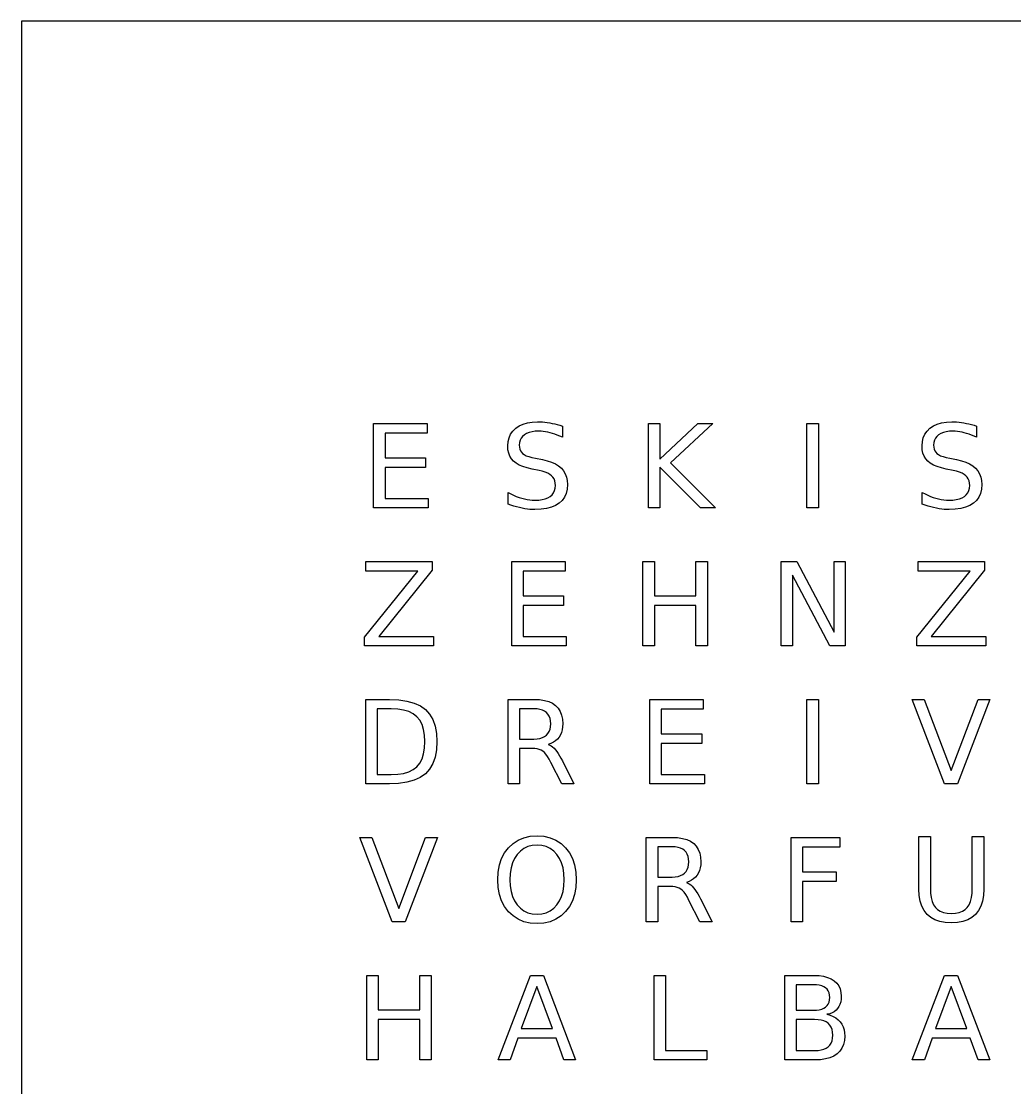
# Model space of a CAD drawing. Header units: metres. Extents: x -255 to 255, y -255 to 255.
# Drawn here: x -255 to -17.6, y 0 to 255 of the extents above; entities that cross this region are included whole.
import ezdxf

# ---------------------------------------------------------------- set-up
doc = ezdxf.new("R2010")
doc.units = ezdxf.units.M

msp = doc.modelspace()

# ---------------------------------------------------------------- linework, layer by layer
for p, q in [((255, 255), (-255, 255)), ((-255, 255), (-255, -255)), ((-170.817, 138.625), (-170.817, 158.849)), ((-170.817, 158.849), (-158.017, 158.849)), ((-158.017, 158.849), (-158.017, 156.545)), ((-136.858, 157.686), (-136.043, 158.243)), ((-136.043, 158.243), (-135.112, 158.676)), ((-135.112, 158.676), (-134.068, 158.985)), ((-134.068, 158.985), (-132.908, 159.171)), ((-132.908, 159.171), (-131.634, 159.233)), ((-131.634, 159.233), (-131.061, 159.223)), ((-131.061, 159.223), (-130.484, 159.192)), ((-130.484, 159.192), (-129.903, 159.141)), ((-129.903, 159.141), (-129.317, 159.069)), ((-129.317, 159.069), (-128.727, 158.977)), ((-128.727, 158.977), (-128.132, 158.864)), ((-128.132, 158.864), (-127.531, 158.731)), ((-127.531, 158.731), (-126.925, 158.578)), ((-126.925, 158.578), (-126.314, 158.404)), ((-126.314, 158.404), (-125.697, 158.209)), ((-125.697, 158.209), (-125.697, 155.521)), ((-105.142, 138.625), (-105.142, 158.849)), ((-105.142, 158.849), (-102.39, 158.849)), ((-102.39, 158.849), (-102.39, 150.302)), ((-102.39, 150.302), (-93.3066, 158.849)), ((-89.7816, 158.849), (-99.8275, 149.421)), ((-93.3066, 158.849), (-89.7816, 158.849)), ((-67.248, 138.625), (-67.248, 158.849)), ((-67.248, 158.849), (-64.496, 158.849)), ((-64.496, 158.849), (-64.496, 138.625)), ((-37.8579, 157.686), (-37.0425, 158.243)), ((-37.0425, 158.243), (-36.1124, 158.676)), ((-36.1124, 158.676), (-35.0676, 158.985)), ((-35.0676, 158.985), (-33.9081, 159.171)), ((-33.9081, 159.171), (-32.6339, 159.233)), ((-32.6339, 159.233), (-32.0613, 159.223)), ((-32.0613, 159.223), (-31.4843, 159.192)), ((-31.4843, 159.192), (-30.9029, 159.141)), ((-30.9029, 159.141), (-30.3171, 159.069)), ((-30.3171, 159.069), (-29.7269, 158.977)), ((-29.7269, 158.977), (-29.1318, 158.864)), ((-29.1318, 158.864), (-28.5312, 158.731)), ((-28.5312, 158.731), (-27.9252, 158.578)), ((-27.9252, 158.578), (-27.3138, 158.404)), ((-27.3138, 158.404), (-26.6969, 158.209)), ((-26.6969, 158.209), (-26.6969, 155.521)), ((-158.017, 156.545), (-168.065, 156.545)), ((-168.065, 156.545), (-168.065, 150.593)), ((-138.45, 155.42), (-138.071, 156.267)), ((-138.071, 156.267), (-137.54, 157.022)), ((-137.54, 157.022), (-136.858, 157.686)), ((-135.223, 155.75), (-135.563, 155.316)), ((-134.785, 156.126), (-135.223, 155.75)), ((-134.257, 156.438), (-134.785, 156.126)), ((-133.647, 156.681), (-134.257, 156.438)), ((-132.955, 156.854), (-133.647, 156.681)), ((-132.181, 156.958), (-132.955, 156.854)), ((-131.325, 156.993), (-132.181, 156.958)), ((-130.804, 156.978), (-131.325, 156.993)), ((-130.276, 156.935), (-130.804, 156.978)), ((-129.741, 156.862), (-130.276, 156.935)), ((-129.198, 156.759), (-129.741, 156.862)), ((-128.647, 156.628), (-129.198, 156.759)), ((-128.085, 156.467), (-128.647, 156.628)), ((-127.509, 156.276), (-128.085, 156.467)), ((-126.919, 156.055), (-127.509, 156.276)), ((-126.315, 155.803), (-126.919, 156.055)), ((-125.697, 155.521), (-126.315, 155.803)), ((-39.4497, 155.42), (-39.0707, 156.267)), ((-39.0707, 156.267), (-38.5401, 157.022)), ((-38.5401, 157.022), (-37.8579, 157.686)), ((-36.2226, 155.75), (-36.5631, 155.316)), ((-35.7849, 156.126), (-36.2226, 155.75)), ((-35.257, 156.438), (-35.7849, 156.126)), ((-34.6471, 156.681), (-35.257, 156.438)), ((-33.9551, 156.854), (-34.6471, 156.681)), ((-33.181, 156.958), (-33.9551, 156.854)), ((-32.3249, 156.993), (-33.181, 156.958)), ((-31.8043, 156.978), (-32.3249, 156.993)), ((-31.2763, 156.935), (-31.8043, 156.978)), ((-30.7407, 156.862), (-31.2763, 156.935)), ((-30.1975, 156.759), (-30.7407, 156.862)), ((-29.6469, 156.628), (-30.1975, 156.759)), ((-29.0851, 156.467), (-29.6469, 156.628)), ((-28.5091, 156.276), (-29.0851, 156.467)), ((-27.9191, 156.055), (-28.5091, 156.276)), ((-27.315, 155.803), (-27.9191, 156.055)), ((-26.6969, 155.521), (-27.315, 155.803)), ((-138.753, 153.454), (-138.677, 154.483)), ((-138.698, 152.567), (-138.753, 153.454)), ((-138.677, 154.483), (-138.45, 155.42)), ((-135.952, 154.272), (-136.001, 153.662)), ((-136.001, 153.662), (-135.969, 153.152)), ((-135.969, 153.152), (-135.872, 152.695)), ((-135.806, 154.823), (-135.952, 154.272)), ((-135.563, 155.316), (-135.806, 154.823)), ((-39.7529, 153.454), (-39.6771, 154.483)), ((-39.6981, 152.567), (-39.7529, 153.454)), ((-39.6771, 154.483), (-39.4497, 155.42)), ((-36.9522, 154.272), (-37.0009, 153.662)), ((-37.0009, 153.662), (-36.9686, 153.152)), ((-36.9686, 153.152), (-36.8718, 152.695)), ((-36.8063, 154.823), (-36.9522, 154.272)), ((-36.5631, 155.316), (-36.8063, 154.823)), ((-168.065, 150.593), (-158.401, 150.593)), ((-158.401, 150.593), (-158.401, 148.289)), ((-138.534, 151.761), (-138.698, 152.567)), ((-138.26, 151.037), (-138.534, 151.761)), ((-137.877, 150.394), (-138.26, 151.037)), ((-135.872, 152.695), (-135.71, 152.29)), ((-135.71, 152.29), (-135.484, 151.938)), ((-135.484, 151.938), (-135.194, 151.638)), ((-135.194, 151.638), (-134.813, 151.375)), ((-134.813, 151.375), (-134.317, 151.134)), ((-134.317, 151.134), (-133.705, 150.913)), ((-133.705, 150.913), (-132.978, 150.714)), ((-132.978, 150.714), (-132.135, 150.535)), ((-132.135, 150.535), (-130.481, 150.196)), ((-39.5338, 151.761), (-39.6981, 152.567)), ((-39.26, 151.037), (-39.5338, 151.761)), ((-38.8767, 150.394), (-39.26, 151.037)), ((-36.8718, 152.695), (-36.7104, 152.29)), ((-36.7104, 152.29), (-36.4844, 151.938)), ((-36.4844, 151.938), (-36.1939, 151.638)), ((-36.1939, 151.638), (-35.8133, 151.375)), ((-35.8133, 151.375), (-35.3171, 151.134)), ((-35.3171, 151.134), (-34.7053, 150.913)), ((-34.7053, 150.913), (-33.9779, 150.714)), ((-33.9779, 150.714), (-33.1349, 150.535)), ((-33.1349, 150.535), (-31.4809, 150.196)), ((-158.401, 148.289), (-168.065, 148.289)), ((-168.065, 148.289), (-168.065, 140.929)), ((-137.384, 149.832), (-137.877, 150.394)), ((-136.768, 149.339), (-137.384, 149.832)), ((-136.017, 148.901), (-136.768, 149.339)), ((-135.13, 148.519), (-136.017, 148.901)), ((-134.107, 148.192), (-135.13, 148.519)), ((-132.949, 147.92), (-134.107, 148.192)), ((-131.281, 147.594), (-132.949, 147.92)), ((-130.481, 150.196), (-129.315, 149.928)), ((-129.315, 149.928), (-128.279, 149.588)), ((-128.279, 149.588), (-127.372, 149.178)), ((-127.372, 149.178), (-126.593, 148.697)), ((-126.593, 148.697), (-125.944, 148.145)), ((-125.944, 148.145), (-125.417, 147.518)), ((-92.6796, 138.625), (-102.39, 148.364)), ((-102.39, 148.364), (-102.39, 138.625)), ((-99.8275, 149.421), (-89.0776, 138.625)), ((-38.3839, 149.832), (-38.8767, 150.394)), ((-37.7681, 149.339), (-38.3839, 149.832)), ((-37.0167, 148.901), (-37.7681, 149.339)), ((-36.1297, 148.519), (-37.0167, 148.901)), ((-35.1071, 148.192), (-36.1297, 148.519)), ((-33.9489, 147.92), (-35.1071, 148.192)), ((-32.2809, 147.594), (-33.9489, 147.92)), ((-31.4809, 150.196), (-30.3154, 149.928)), ((-30.3154, 149.928), (-29.279, 149.588)), ((-29.279, 149.588), (-28.3716, 149.178)), ((-28.3716, 149.178), (-27.5932, 148.697)), ((-27.5932, 148.697), (-26.9439, 148.145)), ((-26.9439, 148.145), (-26.4172, 147.518)), ((-130.492, 147.41), (-131.281, 147.594)), ((-129.798, 147.193), (-130.492, 147.41)), ((-129.197, 146.942), (-129.798, 147.193)), ((-128.69, 146.657), (-129.197, 146.942)), ((-128.277, 146.339), (-128.69, 146.657)), ((-127.947, 145.978), (-128.277, 146.339)), ((-127.691, 145.566), (-127.947, 145.978)), ((-127.507, 145.101), (-127.691, 145.566)), ((-125.417, 147.518), (-125.008, 146.811)), ((-125.008, 146.811), (-124.715, 146.024)), ((-124.715, 146.024), (-124.539, 145.158)), ((-31.4922, 147.41), (-32.2809, 147.594)), ((-30.7975, 147.193), (-31.4922, 147.41)), ((-30.1967, 146.942), (-30.7975, 147.193)), ((-29.6898, 146.657), (-30.1967, 146.942)), ((-29.2769, 146.339), (-29.6898, 146.657)), ((-28.9471, 145.978), (-29.2769, 146.339)), ((-28.6907, 145.566), (-28.9471, 145.978)), ((-28.5075, 145.101), (-28.6907, 145.566)), ((-26.4172, 147.518), (-26.0076, 146.811)), ((-26.0076, 146.811), (-25.715, 146.024)), ((-25.715, 146.024), (-25.5394, 145.158)), ((-127.565, 142.782), (-127.412, 143.368)), ((-127.398, 144.585), (-127.507, 145.101)), ((-127.412, 143.368), (-127.361, 144.017)), ((-127.361, 144.017), (-127.398, 144.585)), ((-124.56, 143.094), (-124.797, 142.089)), ((-124.481, 144.212), (-124.56, 143.094)), ((-124.539, 145.158), (-124.481, 144.212)), ((-28.5652, 142.782), (-28.412, 143.368)), ((-28.3975, 144.585), (-28.5075, 145.101)), ((-28.412, 143.368), (-28.3609, 144.017)), ((-28.3609, 144.017), (-28.3975, 144.585)), ((-25.56, 143.094), (-25.7974, 142.089)), ((-25.4809, 144.212), (-25.56, 143.094)), ((-25.5394, 145.158), (-25.4809, 144.212)), ((-168.065, 140.929), (-157.761, 140.929)), ((-157.761, 140.929), (-157.761, 138.625)), ((-138.689, 139.521), (-138.689, 142.337)), ((-138.689, 142.337), (-138.023, 141.987)), ((-138.023, 141.987), (-137.363, 141.673)), ((-137.363, 141.673), (-136.709, 141.395)), ((-136.709, 141.395), (-136.059, 141.153)), ((-136.059, 141.153), (-135.416, 140.948)), ((-135.416, 140.948), (-134.777, 140.78)), ((-134.777, 140.78), (-134.142, 140.649)), ((-134.142, 140.649), (-133.512, 140.556)), ((-133.512, 140.556), (-132.886, 140.5)), ((-132.886, 140.5), (-132.264, 140.481)), ((-132.264, 140.481), (-131.367, 140.518)), ((-131.367, 140.518), (-130.556, 140.628)), ((-130.556, 140.628), (-129.831, 140.811)), ((-129.831, 140.811), (-129.192, 141.069)), ((-129.192, 141.069), (-128.638, 141.399)), ((-128.638, 141.399), (-128.178, 141.797)), ((-128.178, 141.797), (-127.821, 142.259)), ((-127.821, 142.259), (-127.565, 142.782)), ((-125.747, 140.421), (-126.459, 139.757)), ((-125.193, 141.198), (-125.747, 140.421)), ((-124.797, 142.089), (-125.193, 141.198)), ((-39.6889, 139.521), (-39.6889, 142.337)), ((-39.6889, 142.337), (-39.0232, 141.987)), ((-39.0232, 141.987), (-38.3631, 141.673)), ((-38.3631, 141.673), (-37.7085, 141.395)), ((-37.7085, 141.395), (-37.0594, 141.153)), ((-37.0594, 141.153), (-36.4159, 140.948)), ((-36.4159, 140.948), (-35.7768, 140.78)), ((-35.7768, 140.78), (-35.1421, 140.649)), ((-35.1421, 140.649), (-34.5117, 140.556)), ((-34.5117, 140.556), (-33.8856, 140.5)), ((-33.8856, 140.5), (-33.2639, 140.481)), ((-33.2639, 140.481), (-32.3672, 140.518)), ((-32.3672, 140.518), (-31.5562, 140.628)), ((-31.5562, 140.628), (-30.831, 140.811)), ((-30.831, 140.811), (-30.1916, 141.069)), ((-30.1916, 141.069), (-29.6379, 141.399)), ((-29.6379, 141.399), (-29.1782, 141.797)), ((-29.1782, 141.797), (-28.8206, 142.259)), ((-28.8206, 142.259), (-28.5652, 142.782)), ((-26.7468, 140.421), (-27.4589, 139.757)), ((-26.193, 141.198), (-26.7468, 140.421)), ((-25.7974, 142.089), (-26.193, 141.198)), ((-157.761, 138.625), (-170.817, 138.625)), ((-137.997, 139.28), (-138.689, 139.521)), ((-137.315, 139.064), (-137.997, 139.28)), ((-136.642, 138.873), (-137.315, 139.064)), ((-135.978, 138.707), (-136.642, 138.873)), ((-135.324, 138.565), (-135.978, 138.707)), ((-134.681, 138.448), (-135.324, 138.565)), ((-134.053, 138.358), (-134.681, 138.448)), ((-133.44, 138.293), (-134.053, 138.358)), ((-132.842, 138.254), (-133.44, 138.293)), ((-132.258, 138.241), (-132.842, 138.254)), ((-130.803, 138.302), (-132.258, 138.241)), ((-129.496, 138.484), (-130.803, 138.302)), ((-128.336, 138.787), (-129.496, 138.484)), ((-127.324, 139.211), (-128.336, 138.787)), ((-126.459, 139.757), (-127.324, 139.211)), ((-102.39, 138.625), (-105.142, 138.625)), ((-89.0776, 138.625), (-92.6796, 138.625)), ((-64.496, 138.625), (-67.248, 138.625)), ((-38.9975, 139.28), (-39.6889, 139.521)), ((-38.3153, 139.064), (-38.9975, 139.28)), ((-37.6423, 138.873), (-38.3153, 139.064)), ((-36.9785, 138.707), (-37.6423, 138.873)), ((-36.3239, 138.565), (-36.9785, 138.707)), ((-35.6812, 138.448), (-36.3239, 138.565)), ((-35.0533, 138.358), (-35.6812, 138.448)), ((-34.4401, 138.293), (-35.0533, 138.358)), ((-33.8416, 138.254), (-34.4401, 138.293)), ((-33.2579, 138.241), (-33.8416, 138.254)), ((-31.8032, 138.302), (-33.2579, 138.241)), ((-30.496, 138.484), (-31.8032, 138.302)), ((-29.3362, 138.787), (-30.496, 138.484)), ((-28.3238, 139.211), (-29.3362, 138.787)), ((-27.4589, 139.757), (-28.3238, 139.211)), ((-172.691, 123.545), (-172.691, 125.849)), ((-172.691, 125.849), (-156.819, 125.849)), ((-156.819, 125.849), (-156.819, 123.763)), ((-137.817, 105.625), (-137.817, 125.849)), ((-137.817, 125.849), (-125.017, 125.849)), ((-125.017, 125.849), (-125.017, 123.545)), ((-106.446, 105.625), (-106.446, 125.849)), ((-106.446, 125.849), (-103.694, 125.849)), ((-103.694, 125.849), (-103.694, 117.593)), ((-93.7742, 117.593), (-93.7742, 125.849)), ((-93.7742, 125.849), (-91.0222, 125.849)), ((-91.0222, 125.849), (-91.0222, 105.625)), ((-73.3935, 105.625), (-73.3935, 125.849)), ((-73.3935, 125.849), (-69.6835, 125.849)), ((-69.6835, 125.849), (-60.7855, 108.93)), ((-60.7855, 108.93), (-60.7855, 125.849)), ((-60.7855, 125.849), (-58.0975, 125.849)), ((-58.0975, 125.849), (-58.0975, 105.625)), ((-40.691, 123.545), (-40.691, 125.849)), ((-40.691, 125.849), (-24.819, 125.849)), ((-24.819, 125.849), (-24.819, 123.763)), ((-173.011, 107.711), (-160.229, 123.545)), ((-160.229, 123.545), (-172.691, 123.545)), ((-156.819, 123.763), (-169.592, 107.929)), ((-125.017, 123.545), (-135.065, 123.545)), ((-135.065, 123.545), (-135.065, 117.593)), ((-61.8075, 105.625), (-70.7055, 122.544)), ((-70.7055, 122.544), (-70.7055, 105.625)), ((-41.011, 107.711), (-28.229, 123.545)), ((-28.229, 123.545), (-40.691, 123.545)), ((-24.819, 123.763), (-37.592, 107.929)), ((-135.065, 117.593), (-125.401, 117.593)), ((-125.401, 117.593), (-125.401, 115.289)), ((-103.694, 117.593), (-93.7742, 117.593)), ((-125.401, 115.289), (-135.065, 115.289)), ((-135.065, 115.289), (-135.065, 107.929)), ((-93.7742, 115.289), (-103.694, 115.289)), ((-103.694, 115.289), (-103.694, 105.625)), ((-93.7742, 105.625), (-93.7742, 115.289)), ((-173.011, 105.625), (-173.011, 107.711)), ((-169.592, 107.929), (-156.499, 107.929)), ((-156.499, 107.929), (-156.499, 105.625)), ((-135.065, 107.929), (-124.761, 107.929)), ((-124.761, 107.929), (-124.761, 105.625)), ((-41.011, 105.625), (-41.011, 107.711)), ((-37.592, 107.929), (-24.499, 107.929)), ((-24.499, 107.929), (-24.499, 105.625)), ((-156.499, 105.625), (-173.011, 105.625)), ((-124.761, 105.625), (-137.817, 105.625)), ((-103.694, 105.625), (-106.446, 105.625)), ((-91.0222, 105.625), (-93.7742, 105.625)), ((-70.7055, 105.625), (-73.3935, 105.625)), ((-58.0975, 105.625), (-61.8075, 105.625)), ((-24.499, 105.625), (-41.011, 105.625)), ((-172.691, 72.625), (-172.691, 92.849)), ((-172.691, 92.849), (-167.05, 92.849)), ((-167.05, 92.849), (-164.823, 92.7512)), ((-164.823, 92.7512), (-162.846, 92.4578)), ((-162.846, 92.4578), (-161.12, 91.9688)), ((-161.12, 91.9688), (-159.644, 91.2842)), ((-138.671, 72.625), (-138.671, 92.849)), ((-138.671, 92.849), (-132.484, 92.849)), ((-132.484, 92.849), (-131.17, 92.7908)), ((-131.17, 92.7908), (-129.996, 92.6162)), ((-129.996, 92.6162), (-128.963, 92.3252)), ((-128.963, 92.3252), (-128.071, 91.9178)), ((-128.071, 91.9178), (-127.319, 91.394)), ((-104.817, 72.625), (-104.817, 92.849)), ((-104.817, 92.849), (-92.0173, 92.849)), ((-92.0173, 92.849), (-92.0173, 90.545)), ((-67.248, 72.625), (-67.248, 92.849)), ((-67.248, 92.849), (-64.496, 92.849)), ((-64.496, 92.849), (-64.496, 72.625)), ((-34.3528, 72.625), (-42.0858, 92.849)), ((-42.0858, 92.849), (-39.2228, 92.849)), ((-39.2228, 92.849), (-32.8058, 75.822)), ((-32.8058, 75.822), (-26.3748, 92.849)), ((-23.5258, 92.849), (-31.2458, 72.625)), ((-26.3748, 92.849), (-23.5258, 92.849)), ((-166.63, 90.609), (-169.939, 90.609)), ((-169.939, 90.609), (-169.939, 74.865)), ((-165.044, 90.5333), (-166.63, 90.609)), ((-163.637, 90.3063), (-165.044, 90.5333)), ((-162.409, 89.9279), (-163.637, 90.3063)), ((-161.362, 89.3981), (-162.409, 89.9279)), ((-160.493, 88.717), (-161.362, 89.3981)), ((-159.644, 91.2842), (-158.418, 90.404)), ((-158.418, 90.404), (-157.428, 89.3157)), ((-157.428, 89.3157), (-156.658, 88.0069)), ((-132.484, 90.609), (-135.919, 90.609)), ((-135.919, 90.609), (-135.919, 83.377)), ((-131.733, 90.5727), (-132.484, 90.609)), ((-131.06, 90.4637), (-131.733, 90.5727)), ((-130.464, 90.2821), (-131.06, 90.4637)), ((-129.945, 90.0279), (-130.464, 90.2821)), ((-129.503, 89.701), (-129.945, 90.0279)), ((-129.14, 89.303), (-129.503, 89.701)), ((-128.858, 88.8346), (-129.14, 89.303)), ((-127.319, 91.394), (-126.706, 90.7531)), ((-126.706, 90.7531), (-126.229, 89.9935)), ((-126.229, 89.9935), (-125.888, 89.1153)), ((-92.0173, 90.545), (-102.065, 90.545)), ((-102.065, 90.545), (-102.065, 84.593)), ((-159.793, 87.8735), (-160.493, 88.717)), ((-159.248, 86.8557), (-159.793, 87.8735)), ((-158.859, 85.6637), (-159.248, 86.8557)), ((-156.658, 88.0069), (-156.108, 86.4775)), ((-128.657, 88.2958), (-128.858, 88.8346)), ((-128.536, 87.6866), (-128.657, 88.2958)), ((-128.495, 87.007), (-128.536, 87.6866)), ((-128.536, 86.3265), (-128.495, 87.007)), ((-125.888, 89.1153), (-125.684, 88.1185)), ((-125.684, 88.1185), (-125.615, 87.003)), ((-125.615, 87.003), (-125.651, 86.2623)), ((-158.625, 84.2975), (-158.859, 85.6637)), ((-158.547, 82.757), (-158.625, 84.2975)), ((-156.108, 86.4775), (-155.777, 84.7275)), ((-155.777, 84.7275), (-155.667, 82.757)), ((-129.945, 83.9664), (-129.503, 84.298)), ((-129.503, 84.298), (-129.14, 84.7011)), ((-129.14, 84.7011), (-128.858, 85.1735)), ((-128.858, 85.1735), (-128.657, 85.7153)), ((-128.657, 85.7153), (-128.536, 86.3265)), ((-126.182, 84.3531), (-126.501, 83.821)), ((-125.934, 84.9373), (-126.182, 84.3531)), ((-125.757, 85.5737), (-125.934, 84.9373)), ((-125.651, 86.2623), (-125.757, 85.5737)), ((-102.065, 84.593), (-92.4013, 84.593)), ((-92.4013, 84.593), (-92.4013, 82.289)), ((-158.625, 81.2068), (-158.547, 82.757)), ((-155.667, 82.757), (-155.778, 80.7768)), ((-135.919, 83.377), (-132.484, 83.377)), ((-132.484, 83.377), (-131.733, 83.4138)), ((-131.733, 83.4138), (-131.06, 83.5244)), ((-131.06, 83.5244), (-130.464, 83.7086)), ((-130.464, 83.7086), (-129.945, 83.9664)), ((-128.433, 82.2946), (-129.076, 82.068)), ((-129.076, 82.068), (-128.727, 81.9222)), ((-128.727, 81.9222), (-128.381, 81.7226)), ((-127.853, 82.5832), (-128.433, 82.2946)), ((-128.381, 81.7226), (-128.039, 81.469)), ((-127.338, 82.9338), (-127.853, 82.5832)), ((-126.888, 83.3464), (-127.338, 82.9338)), ((-126.501, 83.821), (-126.888, 83.3464)), ((-92.4013, 82.289), (-102.065, 82.289)), ((-102.065, 82.289), (-102.065, 74.929)), ((-159.248, 78.6336), (-158.859, 79.8324)), ((-158.859, 79.8324), (-158.625, 81.2068)), ((-155.778, 80.7768), (-156.11, 79.0188)), ((-132.944, 81.137), (-135.919, 81.137)), ((-135.919, 81.137), (-135.919, 72.625)), ((-132.322, 81.1106), (-132.944, 81.137)), ((-131.755, 81.0312), (-132.322, 81.1106)), ((-131.243, 80.899), (-131.755, 81.0312)), ((-130.785, 80.714), (-131.243, 80.899)), ((-130.382, 80.476), (-130.785, 80.714)), ((-130.004, 80.1571), (-130.382, 80.476)), ((-129.621, 79.7293), (-130.004, 80.1571)), ((-129.232, 79.1925), (-129.621, 79.7293)), ((-128.839, 78.5467), (-129.232, 79.1925)), ((-128.039, 81.469), (-127.701, 81.1615)), ((-127.701, 81.1615), (-127.366, 80.8)), ((-127.366, 80.8), (-127.033, 80.3824)), ((-127.033, 80.3824), (-126.7, 79.9066)), ((-126.7, 79.9066), (-126.366, 79.3724)), ((-126.366, 79.3724), (-126.031, 78.7798)), ((-161.362, 76.0797), (-160.493, 76.763)), ((-160.493, 76.763), (-159.793, 77.6104)), ((-159.793, 77.6104), (-159.248, 78.6336)), ((-156.663, 77.4828), (-157.437, 76.1689)), ((-156.11, 79.0188), (-156.663, 77.4828)), ((-128.441, 77.792), (-128.839, 78.5467)), ((-125.858, 72.625), (-128.441, 77.792)), ((-126.031, 78.7798), (-125.696, 78.129)), ((-125.696, 78.129), (-122.927, 72.625)), ((-169.939, 74.865), (-166.63, 74.865)), ((-166.63, 74.865), (-165.044, 74.9409)), ((-165.044, 74.9409), (-163.637, 75.1687)), ((-163.637, 75.1687), (-162.409, 75.5483)), ((-162.409, 75.5483), (-161.362, 76.0797)), ((-159.662, 74.1943), (-161.138, 73.5077)), ((-158.432, 75.077), (-159.662, 74.1943)), ((-157.437, 76.1689), (-158.432, 75.077)), ((-102.065, 74.929), (-91.7613, 74.929)), ((-91.7613, 74.929), (-91.7613, 72.625)), ((-167.05, 72.625), (-172.691, 72.625)), ((-164.832, 72.7231), (-167.05, 72.625)), ((-162.862, 73.0173), (-164.832, 72.7231)), ((-161.138, 73.5077), (-162.862, 73.0173)), ((-135.919, 72.625), (-138.671, 72.625)), ((-122.927, 72.625), (-125.858, 72.625)), ((-91.7613, 72.625), (-104.817, 72.625)), ((-64.496, 72.625), (-67.248, 72.625)), ((-31.2458, 72.625), (-34.3528, 72.625)), ((-166.353, 39.625), (-174.086, 59.849)), ((-174.086, 59.849), (-171.223, 59.849)), ((-171.223, 59.849), (-164.806, 42.822)), ((-164.806, 42.822), (-158.375, 59.849)), ((-155.526, 59.849), (-163.246, 39.625)), ((-158.375, 59.849), (-155.526, 59.849)), ((-137.49, 58.4071), (-136.261, 59.2059)), ((-136.261, 59.2059), (-134.895, 59.7765)), ((-134.895, 59.7765), (-133.391, 60.1189)), ((-133.391, 60.1189), (-131.749, 60.233)), ((-131.749, 60.233), (-130.114, 60.1189)), ((-130.114, 60.1189), (-128.615, 59.7765)), ((-128.615, 59.7765), (-127.253, 59.2059)), ((-127.253, 59.2059), (-126.027, 58.4071)), ((-105.671, 39.625), (-105.671, 59.849)), ((-105.671, 59.849), (-99.4843, 59.849)), ((-99.4843, 59.849), (-98.1699, 59.7908)), ((-98.1699, 59.7908), (-96.9962, 59.6162)), ((-96.9962, 59.6162), (-95.9632, 59.3252)), ((-95.9632, 59.3252), (-95.0709, 58.9178)), ((-95.0709, 58.9178), (-94.3194, 58.394)), ((-71.0493, 39.625), (-71.0493, 59.849)), ((-71.0493, 59.849), (-59.4013, 59.849)), ((-59.4013, 59.849), (-59.4013, 57.545)), ((-40.4948, 47.4305), (-40.4948, 60.0365)), ((-40.4948, 60.0365), (-37.7428, 60.0365)), ((-37.7428, 60.0365), (-37.7428, 47.7685)), ((-27.7588, 47.7685), (-27.7588, 60.0365)), ((-27.7588, 60.0365), (-25.0068, 60.0365)), ((-25.0068, 60.0365), (-25.0068, 47.4305)), ((-140.219, 54.787), (-139.503, 56.1613)), ((-139.503, 56.1613), (-138.582, 57.38)), ((-138.582, 57.38), (-137.49, 58.4071)), ((-135.746, 56.5735), (-136.499, 55.775)), ((-134.894, 57.1945), (-135.746, 56.5735)), ((-133.944, 57.6381), (-134.894, 57.1945)), ((-132.896, 57.9043), (-133.944, 57.6381)), ((-131.749, 57.993), (-132.896, 57.9043)), ((-130.603, 57.9043), (-131.749, 57.993)), ((-129.557, 57.6381), (-130.603, 57.9043)), ((-128.61, 57.1945), (-129.557, 57.6381)), ((-127.762, 56.5735), (-128.61, 57.1945)), ((-127.014, 55.775), (-127.762, 56.5735)), ((-126.027, 58.4071), (-124.938, 57.38)), ((-124.938, 57.38), (-124.02, 56.1613)), ((-124.02, 56.1613), (-123.306, 54.787)), ((-99.4843, 57.609), (-102.919, 57.609)), ((-102.919, 57.609), (-102.919, 50.377)), ((-98.7334, 57.5727), (-99.4843, 57.609)), ((-98.0599, 57.4637), (-98.7334, 57.5727)), ((-97.4637, 57.2821), (-98.0599, 57.4637)), ((-96.9448, 57.0279), (-97.4637, 57.2821)), ((-96.5033, 56.701), (-96.9448, 57.0279)), ((-96.1405, 56.303), (-96.5033, 56.701)), ((-95.8582, 55.8346), (-96.1405, 56.303)), ((-94.3194, 58.394), (-93.7059, 57.7531)), ((-93.7059, 57.7531), (-93.2288, 56.9935)), ((-93.2288, 56.9935), (-92.888, 56.1153)), ((-92.888, 56.1153), (-92.6835, 55.1185)), ((-59.4013, 57.545), (-68.2973, 57.545)), ((-68.2973, 57.545), (-68.2973, 51.593)), ((-140.73, 53.257), (-140.219, 54.787)), ((-137.626, 53.7431), (-137.978, 52.5341)), ((-137.133, 54.8234), (-137.626, 53.7431)), ((-136.499, 55.775), (-137.133, 54.8234)), ((-126.385, 54.8234), (-127.014, 55.775)), ((-125.896, 53.7431), (-126.385, 54.8234)), ((-125.547, 52.5341), (-125.896, 53.7431)), ((-123.306, 54.787), (-122.795, 53.257)), ((-95.6566, 55.2958), (-95.8582, 55.8346)), ((-95.5357, 54.6866), (-95.6566, 55.2958)), ((-95.4953, 54.007), (-95.5357, 54.6866)), ((-95.5357, 53.3265), (-95.4953, 54.007)), ((-92.6835, 55.1185), (-92.6153, 54.003)), ((-92.6153, 54.003), (-92.6508, 53.2623)), ((-141.139, 49.73), (-141.037, 51.5714)), ((-141.037, 51.5714), (-140.73, 53.257)), ((-138.189, 51.1964), (-138.259, 49.73)), ((-137.978, 52.5341), (-138.189, 51.1964)), ((-125.337, 51.1964), (-125.547, 52.5341)), ((-125.267, 49.73), (-125.337, 51.1964)), ((-122.795, 53.257), (-122.489, 51.5714)), ((-122.489, 51.5714), (-122.387, 49.73)), ((-96.9448, 50.9664), (-96.5033, 51.298)), ((-96.5033, 51.298), (-96.1405, 51.7011)), ((-96.1405, 51.7011), (-95.8582, 52.1735)), ((-95.8582, 52.1735), (-95.6566, 52.7153)), ((-95.6566, 52.7153), (-95.5357, 53.3265)), ((-93.1824, 51.3531), (-93.5013, 50.821)), ((-92.9343, 51.9373), (-93.1824, 51.3531)), ((-92.7571, 52.5737), (-92.9343, 51.9373)), ((-92.6508, 53.2623), (-92.7571, 52.5737)), ((-68.2973, 51.593), (-60.2973, 51.593)), ((-60.2973, 51.593), (-60.2973, 49.289)), ((-141.037, 47.8893), (-141.139, 49.73)), ((-138.259, 49.73), (-138.189, 48.2686)), ((-125.337, 48.2686), (-125.267, 49.73)), ((-122.387, 49.73), (-122.489, 47.8936)), ((-102.919, 50.377), (-99.4843, 50.377)), ((-99.4843, 50.377), (-98.7334, 50.4138)), ((-98.7334, 50.4138), (-98.0599, 50.5244)), ((-98.0599, 50.5244), (-97.4637, 50.7086)), ((-97.4637, 50.7086), (-96.9448, 50.9664)), ((-95.4325, 49.2946), (-96.0764, 49.068)), ((-96.0764, 49.068), (-95.7267, 48.9222)), ((-95.7267, 48.9222), (-95.3808, 48.7226)), ((-94.8531, 49.5832), (-95.4325, 49.2946)), ((-95.3808, 48.7226), (-95.0388, 48.469)), ((-95.0388, 48.469), (-94.7007, 48.1615)), ((-94.3382, 49.9338), (-94.8531, 49.5832)), ((-93.8875, 50.3464), (-94.3382, 49.9338)), ((-93.5013, 50.821), (-93.8875, 50.3464)), ((-60.2973, 49.289), (-68.2973, 49.289)), ((-68.2973, 49.289), (-68.2973, 39.625)), ((-140.73, 46.2046), (-141.037, 47.8893)), ((-140.219, 44.676), (-140.73, 46.2046)), ((-138.189, 48.2686), (-137.978, 46.9348)), ((-137.978, 46.9348), (-137.626, 45.7286)), ((-125.896, 45.7286), (-125.547, 46.9348)), ((-125.547, 46.9348), (-125.337, 48.2686)), ((-122.795, 46.2118), (-123.306, 44.6844)), ((-122.489, 47.8936), (-122.795, 46.2118)), ((-99.9443, 48.137), (-102.919, 48.137)), ((-102.919, 48.137), (-102.919, 39.625)), ((-99.3225, 48.1106), (-99.9443, 48.137)), ((-98.7554, 48.0312), (-99.3225, 48.1106)), ((-98.243, 47.899), (-98.7554, 48.0312)), ((-97.7853, 47.714), (-98.243, 47.899)), ((-97.3824, 47.476), (-97.7853, 47.714)), ((-97.0039, 47.1571), (-97.3824, 47.476)), ((-96.6206, 46.7293), (-97.0039, 47.1571)), ((-96.2324, 46.1925), (-96.6206, 46.7293)), ((-95.8393, 45.5467), (-96.2324, 46.1925)), ((-94.7007, 48.1615), (-94.3663, 47.8)), ((-94.3663, 47.8), (-94.0333, 47.3824)), ((-94.0333, 47.3824), (-93.6998, 46.9066)), ((-93.6998, 46.9066), (-93.3658, 46.3724)), ((-93.3658, 46.3724), (-93.0313, 45.7798)), ((-40.4164, 45.9241), (-40.4948, 47.4305)), ((-40.1815, 44.5728), (-40.4164, 45.9241)), ((-37.7428, 47.7685), (-37.6956, 46.5429)), ((-37.6956, 46.5429), (-37.5543, 45.4628)), ((-27.9474, 45.4628), (-27.8059, 46.5429)), ((-27.8059, 46.5429), (-27.7588, 47.7685)), ((-25.0851, 45.9241), (-25.32, 44.5728)), ((-25.0068, 47.4305), (-25.0851, 45.9241)), ((-139.503, 43.3035), (-140.219, 44.676)), ((-137.626, 45.7286), (-137.133, 44.65)), ((-137.133, 44.65), (-136.499, 43.699)), ((-136.499, 43.699), (-135.746, 42.9005)), ((-127.762, 42.9005), (-127.014, 43.699)), ((-127.014, 43.699), (-126.385, 44.65)), ((-126.385, 44.65), (-125.896, 45.7286)), ((-123.306, 44.6844), (-124.02, 43.3114)), ((-95.4413, 44.792), (-95.8393, 45.5467)), ((-92.8584, 39.625), (-95.4413, 44.792)), ((-93.0313, 45.7798), (-92.6964, 45.129)), ((-92.6964, 45.129), (-89.9274, 39.625)), ((-39.7899, 43.3765), (-40.1815, 44.5728)), ((-39.2416, 42.3355), (-39.7899, 43.3765)), ((-37.5543, 45.4628), (-37.3187, 44.5282)), ((-37.3187, 44.5282), (-36.9888, 43.7391)), ((-36.9888, 43.7391), (-36.5647, 43.0955)), ((-28.9378, 43.0955), (-28.5133, 43.7391)), ((-28.5133, 43.7391), (-28.1832, 44.5282)), ((-28.1832, 44.5282), (-27.9474, 45.4628)), ((-25.7116, 43.3765), (-26.2599, 42.3355)), ((-25.32, 44.5728), (-25.7116, 43.3765)), ((-138.582, 42.087), (-139.503, 43.3035)), ((-137.49, 41.0625), (-138.582, 42.087)), ((-136.261, 40.2656), (-137.49, 41.0625)), ((-135.746, 42.9005), (-134.894, 42.2795)), ((-134.894, 42.2795), (-133.944, 41.8359)), ((-133.944, 41.8359), (-132.896, 41.5697)), ((-132.896, 41.5697), (-131.749, 41.481)), ((-131.749, 41.481), (-130.603, 41.5697)), ((-130.603, 41.5697), (-129.557, 41.8359)), ((-129.557, 41.8359), (-128.61, 42.2795)), ((-128.61, 42.2795), (-127.762, 42.9005)), ((-126.027, 41.0663), (-127.253, 40.2677)), ((-124.938, 42.093), (-126.027, 41.0663)), ((-124.02, 43.3114), (-124.938, 42.093)), ((-38.5367, 41.4495), (-39.2416, 42.3355)), ((-37.6785, 40.722), (-38.5367, 41.4495)), ((-36.5647, 43.0955), (-36.0346, 42.5818)), ((-36.0346, 42.5818), (-35.3875, 42.1822)), ((-35.3875, 42.1822), (-34.6233, 41.8968)), ((-34.6233, 41.8968), (-33.742, 41.7256)), ((-33.742, 41.7256), (-32.7438, 41.6685)), ((-32.7438, 41.6685), (-31.7506, 41.7256)), ((-31.7506, 41.7256), (-30.8734, 41.8968)), ((-30.8734, 41.8968), (-30.1122, 42.1822)), ((-30.1122, 42.1822), (-29.467, 42.5818)), ((-29.467, 42.5818), (-28.9378, 43.0955)), ((-26.9648, 41.4495), (-27.8225, 40.722)), ((-26.2599, 42.3355), (-26.9648, 41.4495)), ((-163.246, 39.625), (-166.353, 39.625)), ((-134.895, 39.6964), (-136.261, 40.2656)), ((-133.391, 39.3548), (-134.895, 39.6964)), ((-131.749, 39.241), (-133.391, 39.3548)), ((-130.114, 39.3551), (-131.749, 39.241)), ((-128.615, 39.6973), (-130.114, 39.3551)), ((-127.253, 40.2677), (-128.615, 39.6973)), ((-102.919, 39.625), (-105.671, 39.625)), ((-89.9274, 39.625), (-92.8584, 39.625)), ((-68.2973, 39.625), (-71.0493, 39.625)), ((-36.67, 40.1561), (-37.6785, 40.722)), ((-35.5114, 39.7519), (-36.67, 40.1561)), ((-34.2027, 39.5094), (-35.5114, 39.7519)), ((-32.7438, 39.4285), (-34.2027, 39.5094)), ((-31.2899, 39.5094), (-32.7438, 39.4285)), ((-29.985, 39.7519), (-31.2899, 39.5094)), ((-28.8292, 40.1561), (-29.985, 39.7519)), ((-27.8225, 40.722), (-28.8292, 40.1561)), ((-172.446, 6.625), (-172.446, 26.849)), ((-172.446, 26.849), (-169.694, 26.849)), ((-169.694, 26.849), (-169.694, 18.593)), ((-159.774, 18.593), (-159.774, 26.849)), ((-159.774, 26.849), (-157.022, 26.849)), ((-157.022, 26.849), (-157.022, 6.625)), ((-141.086, 6.625), (-133.353, 26.849)), ((-133.353, 26.849), (-130.246, 26.849)), ((-130.246, 26.849), (-122.526, 6.625)), ((-103.804, 6.625), (-103.804, 26.849)), ((-103.804, 26.849), (-101.052, 26.849)), ((-101.052, 26.849), (-101.052, 8.929)), ((-72.5522, 6.625), (-72.5522, 26.849)), ((-72.5522, 26.849), (-65.5572, 26.849)), ((-65.5572, 26.849), (-64.3642, 26.7971)), ((-64.3642, 26.7971), (-63.286, 26.6413)), ((-63.286, 26.6413), (-62.3226, 26.3817)), ((-62.3226, 26.3817), (-61.474, 26.0183)), ((-61.474, 26.0183), (-60.7402, 25.551)), ((-60.7402, 25.551), (-60.1311, 24.9879)), ((-42.0858, 6.625), (-34.3528, 26.849)), ((-34.3528, 26.849), (-31.2458, 26.849)), ((-31.2458, 26.849), (-23.5258, 6.625)), ((-131.806, 24.158), (-135.523, 14.113)), ((-128.075, 14.113), (-131.806, 24.158)), ((-65.7592, 24.609), (-69.8002, 24.609)), ((-69.8002, 24.609), (-69.8002, 18.529)), ((-65, 24.5787), (-65.7592, 24.609)), ((-64.3226, 24.4879), (-65, 24.5787)), ((-63.7268, 24.3365), (-64.3226, 24.4879)), ((-63.2126, 24.1245), (-63.7268, 24.3365)), ((-62.7802, 23.852), (-63.2126, 24.1245)), ((-62.4274, 23.5188), (-62.7802, 23.852)), ((-62.153, 23.1238), (-62.4274, 23.5188)), ((-61.957, 22.6672), (-62.153, 23.1238)), ((-60.1311, 24.9879), (-59.6573, 24.3372)), ((-59.6573, 24.3372), (-59.3189, 23.5988)), ((-59.3189, 23.5988), (-59.1159, 22.7728)), ((-32.8058, 24.158), (-36.5228, 14.113)), ((-29.0748, 14.113), (-32.8058, 24.158)), ((-62.153, 20.0054), (-61.957, 20.4634)), ((-61.8394, 22.149), (-61.957, 22.6672)), ((-61.957, 20.4634), (-61.8394, 20.9846)), ((-61.8002, 21.569), (-61.8394, 22.149)), ((-61.8394, 20.9846), (-61.8002, 21.569)), ((-59.1869, 20.4984), (-59.3603, 19.9088)), ((-59.0829, 21.1484), (-59.1869, 20.4984)), ((-59.1159, 22.7728), (-59.0482, 21.859)), ((-59.0482, 21.859), (-59.0829, 21.1484)), ((-169.694, 18.593), (-159.774, 18.593)), ((-69.8002, 18.529), (-65.7592, 18.529)), ((-65.7592, 18.529), (-65, 18.559)), ((-65, 18.559), (-64.3226, 18.649)), ((-64.3226, 18.649), (-63.7268, 18.799)), ((-63.7268, 18.799), (-63.2126, 19.009)), ((-63.2126, 19.009), (-62.7802, 19.279)), ((-62.7802, 19.279), (-62.4274, 19.6106)), ((-62.4274, 19.6106), (-62.153, 20.0054)), ((-61.2483, 17.894), (-61.8227, 17.687)), ((-60.7389, 18.167), (-61.2483, 17.894)), ((-60.2945, 18.506), (-60.7389, 18.167)), ((-59.9152, 18.911), (-60.2945, 18.506)), ((-59.6031, 19.3796), (-59.9152, 18.911)), ((-59.3603, 19.9088), (-59.6031, 19.3796)), ((-159.774, 16.289), (-169.694, 16.289)), ((-169.694, 16.289), (-169.694, 6.625)), ((-159.774, 6.625), (-159.774, 16.289)), ((-65.4222, 16.289), (-69.8002, 16.289)), ((-69.8002, 16.289), (-69.8002, 8.86501)), ((-64.5863, 16.2529), (-65.4222, 16.289)), ((-63.8419, 16.1445), (-64.5863, 16.2529)), ((-63.1889, 15.9639), (-63.8419, 16.1445)), ((-62.6273, 15.7111), (-63.1889, 15.9639)), ((-62.1572, 15.386), (-62.6273, 15.7111)), ((-61.8227, 17.687), (-62.4622, 17.546)), ((-62.4622, 17.546), (-61.6922, 17.3347)), ((-61.7753, 14.9853), (-62.1572, 15.386)), ((-61.6922, 17.3347), (-60.9942, 17.0479)), ((-60.9942, 17.0479), (-60.3682, 16.6857)), ((-60.3682, 16.6857), (-59.8142, 16.2481)), ((-59.8142, 16.2481), (-59.3322, 15.735)), ((-59.3322, 15.735), (-58.9305, 15.1568)), ((-135.523, 14.113), (-128.075, 14.113)), ((-61.4782, 14.5047), (-61.7753, 14.9853)), ((-61.266, 13.9443), (-61.4782, 14.5047)), ((-61.1386, 13.3041), (-61.266, 13.9443)), ((-61.0962, 12.584), (-61.1386, 13.3041)), ((-58.9305, 15.1568), (-58.618, 14.5238)), ((-58.618, 14.5238), (-58.3948, 13.836)), ((-58.3948, 13.836), (-58.2608, 13.0934)), ((-58.2608, 13.0934), (-58.2162, 12.296)), ((-36.5228, 14.113), (-29.0748, 14.113)), ((-136.351, 11.809), (-138.196, 6.625)), ((-127.22, 11.809), (-136.351, 11.809)), ((-125.375, 6.625), (-127.22, 11.809)), ((-61.7753, 10.1862), (-61.4782, 10.6692)), ((-61.4782, 10.6692), (-61.266, 11.2298)), ((-61.266, 11.2298), (-61.1386, 11.868)), ((-61.1386, 11.868), (-61.0962, 12.584)), ((-58.5105, 10.3224), (-58.8783, 9.48381)), ((-58.2898, 11.2598), (-58.5105, 10.3224)), ((-58.2162, 12.296), (-58.2898, 11.2598)), ((-37.3508, 11.809), (-39.1958, 6.625)), ((-28.2198, 11.809), (-37.3508, 11.809)), ((-26.3748, 6.625), (-28.2198, 11.809)), ((-101.052, 8.929), (-91.1962, 8.929)), ((-91.1962, 8.929), (-91.1962, 6.625)), ((-69.8002, 8.86501), (-65.4222, 8.86501)), ((-65.4222, 8.86501), (-64.5863, 8.90164)), ((-64.5863, 8.90164), (-63.8419, 9.01157)), ((-63.8419, 9.01157), (-63.1889, 9.19476)), ((-63.1889, 9.19476), (-62.6273, 9.45125)), ((-62.6273, 9.45125), (-62.1572, 9.78101)), ((-62.1572, 9.78101), (-61.7753, 10.1862)), ((-60.0552, 8.10301), (-60.8526, 7.57092)), ((-59.3932, 8.744), (-60.0552, 8.10301)), ((-58.8783, 9.48381), (-59.3932, 8.744)), ((-169.694, 6.625), (-172.446, 6.625)), ((-157.022, 6.625), (-159.774, 6.625)), ((-138.196, 6.625), (-141.086, 6.625)), ((-122.526, 6.625), (-125.375, 6.625)), ((-91.1962, 6.625), (-103.804, 6.625)), ((-65.2862, 6.625), (-72.5522, 6.625)), ((-63.9912, 6.68413), (-65.2862, 6.625)), ((-62.8206, 6.86148), (-63.9912, 6.68413)), ((-61.7744, 7.15709), (-62.8206, 6.86148)), ((-60.8526, 7.57092), (-61.7744, 7.15709)), ((-39.1958, 6.625), (-42.0858, 6.625)), ((-23.5258, 6.625), (-26.3748, 6.625))]:
    msp.add_line(p, q)

doc.saveas('drawing.dxf')
